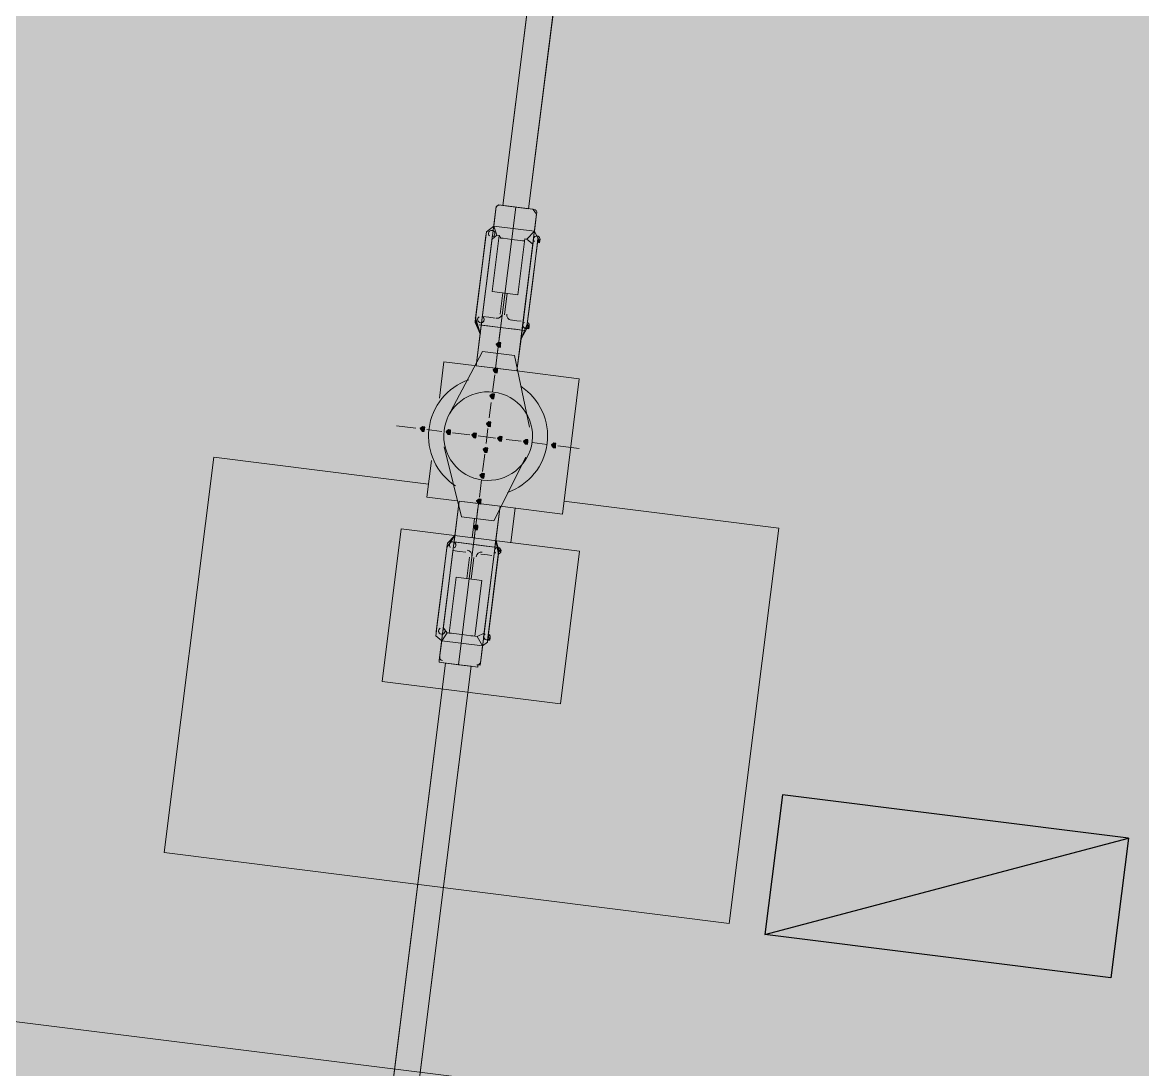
# Model space of a CAD drawing. Header units: metres. Extents: x -4 to 509425, y 7549 to 4732445.
# Drawn here: x 476033.783 to 476038.163, y 4719736.503 to 4719740.598 of the extents above; entities that cross this region are included whole.
import ezdxf

# ---------------------------------------------------------------- set-up
doc = ezdxf.new("R2010")
doc.units = ezdxf.units.M
doc.header["$LTSCALE"] = 0.01
doc.header["$MEASUREMENT"] = 0
doc.layers.get('0').update_dxf_attribs({"lineweight": 0})
doc.layers.add('_SUBESTACIÓN', color=1, linetype='Continuous')
doc.layers.add('SUBESTACION LA VID', color=253, linetype='Continuous')

# ---------------------------------------------------------------- blocks, each defined once
blk = doc.blocks.new('A$Cfff6051d')
at = {"layer": 'SUBESTACION LA VID', "transparency": 33554687}
h = blk.add_hatch(color=256, dxfattribs=at)
h.dxf.hatch_style = 2
h.paths.add_polyline_path([(476035.653, 4719739.3366), (476035.654, 4719739.345), (476035.6456, 4719739.346), (476035.6362, 4719739.3387), (476035.6435, 4719739.3292), (476035.6519, 4719739.3282)])
h = blk.add_hatch(color=256, dxfattribs=at)
h.dxf.hatch_style = 2
h.paths.add_polyline_path([(476035.6403, 4719739.2358), (476035.6414, 4719739.2442), (476035.633, 4719739.2452), (476035.6235, 4719739.2379), (476035.6309, 4719739.2284), (476035.6393, 4719739.2274)])
h = blk.add_hatch(color=256, dxfattribs=at)
h.dxf.hatch_style = 2
h.paths.add_polyline_path([(476035.6277, 4719739.135), (476035.6288, 4719739.1434), (476035.6204, 4719739.1444), (476035.6109, 4719739.1371), (476035.6183, 4719739.1276), (476035.6267, 4719739.1266)])
h = blk.add_hatch(color=256, dxfattribs=at)
h.dxf.hatch_style = 2
h.paths.add_polyline_path([(476035.3557, 4719739.007), (476035.3567, 4719739.0154), (476035.3483, 4719739.0164), (476035.3389, 4719739.0091), (476035.3462, 4719738.9996), (476035.3546, 4719738.9986)])
h = blk.add_hatch(color=256, dxfattribs=at)
h.dxf.hatch_style = 2
h.paths.add_polyline_path([(476035.614, 4719739.0258), (476035.6151, 4719739.0342), (476035.6067, 4719739.0352), (476035.5972, 4719739.0279), (476035.6046, 4719739.0184), (476035.613, 4719739.0174)])
h = blk.add_hatch(color=256, dxfattribs=at)
h.dxf.hatch_style = 2
h.paths.add_polyline_path([(476035.4565, 4719738.9943), (476035.4575, 4719739.0027), (476035.4491, 4719739.0038), (476035.4397, 4719738.9964), (476035.447, 4719738.987), (476035.4554, 4719738.9859)])
h = blk.add_hatch(color=256, dxfattribs=at)
h.dxf.hatch_style = 2
h.paths.add_polyline_path([(476035.5573, 4719738.9817), (476035.5584, 4719738.9901), (476035.55, 4719738.9912), (476035.5405, 4719738.9838), (476035.5478, 4719738.9743), (476035.5562, 4719738.9733)])
h = blk.add_hatch(color=256, dxfattribs=at)
h.dxf.hatch_style = 2
h.paths.add_polyline_path([(476035.6581, 4719738.9691), (476035.6592, 4719738.9775), (476035.6508, 4719738.9785), (476035.6413, 4719738.9712), (476035.6486, 4719738.9617), (476035.657, 4719738.9607)])
h = blk.add_hatch(color=256, dxfattribs=at)
h.dxf.hatch_style = 2
h.paths.add_polyline_path([(476035.7589, 4719738.9564), (476035.76, 4719738.9648), (476035.7516, 4719738.9659), (476035.7421, 4719738.9585), (476035.7495, 4719738.9491), (476035.7579, 4719738.948)])
h = blk.add_hatch(color=256, dxfattribs=at)
h.dxf.hatch_style = 2
h.paths.add_polyline_path([(476035.6014, 4719738.925), (476035.6024, 4719738.9334), (476035.594, 4719738.9344), (476035.5846, 4719738.9271), (476035.5919, 4719738.9176), (476035.6003, 4719738.9166)])
h = blk.add_hatch(color=256, dxfattribs=at)
h.dxf.hatch_style = 2
h.paths.add_polyline_path([(476035.8681, 4719738.9427), (476035.8692, 4719738.9511), (476035.8608, 4719738.9522), (476035.8513, 4719738.9448), (476035.8587, 4719738.9354), (476035.8671, 4719738.9343)])
h = blk.add_hatch(color=256, dxfattribs=at)
h.dxf.hatch_style = 2
h.paths.add_polyline_path([(476035.5887, 4719738.8242), (476035.5898, 4719738.8326), (476035.5814, 4719738.8336), (476035.5719, 4719738.8263), (476035.5793, 4719738.8168), (476035.5877, 4719738.8158)])
h = blk.add_hatch(color=256, dxfattribs=at)
h.dxf.hatch_style = 2
h.paths.add_polyline_path([(476035.5761, 4719738.7234), (476035.5772, 4719738.7318), (476035.5688, 4719738.7328), (476035.5593, 4719738.7255), (476035.5667, 4719738.716), (476035.5751, 4719738.715)])
h = blk.add_hatch(color=256, dxfattribs=at)
h.dxf.hatch_style = 2
h.paths.add_polyline_path([(476035.5635, 4719738.6226), (476035.5645, 4719738.631), (476035.5561, 4719738.632), (476035.5467, 4719738.6247), (476035.554, 4719738.6152), (476035.5624, 4719738.6142)])
h = blk.add_hatch(color=256, dxfattribs=at)
h.dxf.hatch_style = 2
edge = h.paths.add_edge_path()
edge.add_spline(control_points=[(476036.7549, 4719737.5773), (476036.7549, 4719737.5773), (476038.1074, 4719737.4077), (476038.1074, 4719737.4077), (476038.1074, 4719737.4077), (476036.6865, 4719737.0313), (476036.6865, 4719737.0313), (476036.6865, 4719737.0313), (476036.7549, 4719737.5773), (476036.7549, 4719737.5773)], knot_values=[0, 0, 0, 0, 1, 1, 1, 2, 2, 2, 3, 3, 3, 3], degree=3, periodic=0)
edge = h.paths.add_edge_path()
edge.add_spline(control_points=[(476038.1074, 4719737.4077), (476038.1074, 4719737.4077), (476036.6865, 4719737.0313), (476036.6865, 4719737.0313), (476036.6865, 4719737.0313), (476038.0389, 4719736.8617), (476038.0389, 4719736.8617), (476038.0389, 4719736.8617), (476038.1074, 4719737.4077), (476038.1074, 4719737.4077)], knot_values=[0, 0, 0, 0, 1, 1, 1, 2, 2, 2, 3, 3, 3, 3], degree=3, periodic=0)
at = {"layer": 'SUBESTACION LA VID', "lineweight": 15}
for p, q in [((476035.6616, 4719739.8816), (476036.3935, 4719745.7198)), ((476035.7624, 4719739.8689), (476036.4943, 4719745.7072)), ((476072.0569, 4719731.8887), (475974.5206, 4719744.1168)), ((476035.7792, 4719739.8668), (476035.6448, 4719739.8837)), ((476035.5543, 4719739.4343), (476035.5964, 4719739.7703)), ((476035.6216, 4719739.7671), (476035.5795, 4719739.4311)), ((476035.6195, 4719739.7503), (476035.6384, 4719739.765)), ((476035.7791, 4719739.7303), (476035.756, 4719739.7503)), ((476035.7991, 4719739.7534), (476035.7855, 4719739.7807)), ((476035.7812, 4719739.7471), (476035.7391, 4719739.4111)), ((476035.7559, 4719739.409), (476035.798, 4719739.745)), ((476035.6509, 4719739.4563), (476035.6615, 4719739.5403)), ((476035.6677, 4719739.4542), (476035.6783, 4719739.5382)), ((476035.5533, 4719739.4259), (476035.5732, 4719739.3807)), ((476035.6551, 4719739.4216), (476035.6477, 4719739.3628)), ((476035.7549, 4719739.4006), (476035.7328, 4719739.3607)), ((476035.5816, 4719739.3114), (476035.4471, 4719739.0552)), ((476035.7076, 4719739.2956), (476035.5816, 4719739.3114)), ((476035.6425, 4719739.3208), (476035.6341, 4719739.2536)), ((476035.7076, 4719739.2956), (476035.7663, 4719739.0152)), ((476035.6298, 4719739.22), (476035.6214, 4719739.1528)), ((476035.6162, 4719739.1108), (476035.6088, 4719739.052)), ((476035.3221, 4719739.0112), (476035.2465, 4719739.0207)), ((476035.4229, 4719738.9985), (476035.3641, 4719739.0059)), ((476035.6035, 4719739.01), (476035.5961, 4719738.9512)), ((476035.5321, 4719738.9849), (476035.4649, 4719738.9933)), ((476035.6329, 4719738.9722), (476035.5657, 4719738.9806)), ((476035.7337, 4719738.9596), (476035.6749, 4719738.967)), ((476035.5005, 4719738.6646), (476035.4323, 4719738.9376)), ((476035.8345, 4719738.9469), (476035.7757, 4719738.9543)), ((476035.9605, 4719738.9311), (476035.8765, 4719738.9417)), ((476035.5909, 4719738.9092), (476035.5825, 4719738.842)), ((476035.6265, 4719738.6488), (476035.7515, 4719738.8976)), ((476035.5782, 4719738.8084), (476035.5698, 4719738.7412)), ((476035.5645, 4719738.6992), (476035.5572, 4719738.6404)), ((476035.6926, 4719738.5637), (476035.7095, 4719738.6981)), ((476035.6265, 4719738.6488), (476035.5005, 4719738.6646)), ((476035.5414, 4719738.5827), (476035.5509, 4719738.6583)), ((476035.4448, 4719738.5607), (476035.4742, 4719738.5911)), ((476035.5519, 4719738.5984), (476035.5445, 4719738.5396)), ((476035.6464, 4719738.5354), (476035.6338, 4719738.5711)), ((476035.4437, 4719738.5523), (476035.4016, 4719738.2162)), ((476035.4268, 4719738.2131), (476035.4689, 4719738.5491)), ((476035.5864, 4719738.1931), (476035.6285, 4719738.5291)), ((476035.6453, 4719738.527), (476035.6032, 4719738.191)), ((476035.5319, 4719738.5071), (476035.5214, 4719738.4231)), ((476035.5487, 4719738.505), (476035.5382, 4719738.421)), ((476035.4289, 4719738.2299), (476035.4436, 4719738.211)), ((476035.3995, 4719738.1994), (476035.4226, 4719738.1795)), ((476035.5885, 4719738.2099), (476035.5612, 4719738.1962)), ((476034.7664, 4719732.7413), (476035.4373, 4719738.0923)), ((476035.4205, 4719738.0944), (476035.5549, 4719738.0776)), ((476034.8672, 4719732.7287), (476035.5381, 4719738.0797))]:
    blk.add_line(p, q, dxfattribs=at)
at = {"layer": 'SUBESTACION LA VID', "lineweight": 0}
for p, q in [((476035.6616, 4719739.8816), (476035.7624, 4719739.8689)), ((476035.5732, 4719739.3807), (476035.6343, 4719739.8679)), ((476035.5943, 4719739.7535), (476035.5975, 4719739.7787)), ((476035.5954, 4719739.7619), (476035.5975, 4719739.7787)), ((476035.5964, 4719739.7703), (476035.5964, 4719739.7703)), ((476035.7959, 4719739.7282), (476035.7991, 4719739.7534)), ((476035.7959, 4719739.7282), (476035.7991, 4719739.7534)), ((476035.8054, 4719739.7356), (476035.7991, 4719739.7534)), ((476035.8054, 4719739.7356), (476035.7991, 4719739.7534)), ((476035.8054, 4719739.7356), (476035.8064, 4719739.744)), ((476035.8054, 4719739.7356), (476035.8064, 4719739.744)), ((476035.5533, 4719739.4259), (476035.5554, 4719739.4427)), ((476035.5533, 4719739.4259), (476035.5554, 4719739.4427)), ((476035.5533, 4719739.4259), (476035.5543, 4719739.4343)), ((476035.7328, 4719739.3607), (476035.757, 4719739.4174)), ((476035.7549, 4719739.4006), (476035.757, 4719739.4174)), ((476035.7633, 4719739.3996), (476035.7643, 4719739.408)), ((476035.4742, 4719738.5911), (476035.4427, 4719738.5439)), ((476035.6338, 4719738.5711), (476035.5738, 4719738.0923)), ((476035.4448, 4719738.5607), (476035.4427, 4719738.5439)), ((476035.4448, 4719738.5607), (476035.4437, 4719738.5523)), ((476035.6464, 4719738.5354), (476035.6443, 4719738.5186)), ((476035.6464, 4719738.5354), (476035.6443, 4719738.5186)), ((476035.6548, 4719738.5343), (476035.6537, 4719738.5259)), ((476035.4037, 4719738.233), (476035.4006, 4719738.2078)), ((476035.4037, 4719738.233), (476035.4006, 4719738.2078)), ((476035.4027, 4719738.2246), (476035.4006, 4719738.2078)), ((476035.4027, 4719738.2246), (476035.4006, 4719738.2078)), ((476035.4027, 4719738.2246), (476035.4016, 4719738.2162)), ((476035.6053, 4719738.2078), (476035.6022, 4719738.1826)), ((476035.6053, 4719738.2078), (476035.6022, 4719738.1826)), ((476035.6043, 4719738.1994), (476035.6022, 4719738.1826)), ((476035.6043, 4719738.1994), (476035.6022, 4719738.1826)), ((476035.6116, 4719738.1899), (476035.6106, 4719738.1815))]:
    blk.add_line(p, q, dxfattribs=at)
at = {"layer": 'SUBESTACION LA VID', "lineweight": 15}
for points in [[(476035.6616, 4719739.8816), (476035.7624, 4719739.8689), (476036.4943, 4719745.7072), (476036.3935, 4719745.7198), (476035.6616, 4719739.8816)], [(476035.712, 4719739.8753), (476035.6448, 4719739.8837), (476035.6353, 4719739.8763), (476035.6343, 4719739.8679), (476035.6259, 4719739.8007), (476035.5975, 4719739.7787), (476035.5964, 4719739.7703), (476035.5954, 4719739.7619), (476035.5943, 4719739.7535), (476035.5754, 4719739.6023), (476035.5554, 4719739.4427), (476035.5543, 4719739.4343), (476035.5533, 4719739.4259), (476035.5732, 4719739.3807), (476035.5574, 4719739.2547), (476035.633, 4719739.2452), (476035.712, 4719739.8753)], [(476035.6343, 4719739.8679), (476035.6259, 4719739.8007), (476035.7855, 4719739.7807), (476035.7939, 4719739.8479)], [(476035.712, 4719739.8753), (476035.7792, 4719739.8668), (476035.7865, 4719739.8574), (476035.7939, 4719739.8479), (476035.7855, 4719739.7807), (476035.7991, 4719739.7534), (476035.8064, 4719739.744), (476035.8054, 4719739.7356), (476035.797, 4719739.7366), (476035.7959, 4719739.7282), (476035.777, 4719739.577), (476035.757, 4719739.4174), (476035.7643, 4719739.408), (476035.7633, 4719739.3996), (476035.7549, 4719739.4006), (476035.7328, 4719739.3607), (476035.717, 4719739.2347), (476035.633, 4719739.2452), (476035.712, 4719739.8753)], [(476035.7855, 4719739.7807), (476035.756, 4719739.7503), (476035.7476, 4719739.7513), (476035.7466, 4719739.7429), (476035.7382, 4719739.744), (476035.7298, 4719739.745), (476035.6962, 4719739.7493), (476035.6626, 4719739.7535), (476035.6542, 4719739.7545), (476035.6468, 4719739.764), (476035.6384, 4719739.765), (476035.6259, 4719739.8007), (476035.5975, 4719739.7787)], [(476035.7476, 4719739.7513), (476035.7203, 4719739.5329), (476035.6195, 4719739.5456), (476035.6468, 4719739.764)], [(476035.5816, 4719739.4479), (476035.6068, 4719739.4448), (476035.632, 4719739.4416)], [(476035.717, 4719739.2347), (476035.737, 4719739.3943), (476035.5774, 4719739.4143), (476035.5574, 4719739.2547), (476035.717, 4719739.2347)], [(476035.569, 4719739.4154), (476035.6026, 4719739.4112), (476035.6614, 4719739.4038)], [(476035.7454, 4719739.3933), (476035.7118, 4719739.3975), (476035.6614, 4719739.4038)], [(476035.7328, 4719739.429), (476035.716, 4719739.4311), (476035.6908, 4719739.4342)], [(476035.4135, 4719739.1277), (476035.4314, 4719739.2705), (476035.549, 4719739.2558)], [(476035.717, 4719739.2347), (476035.9606, 4719739.2042), (476035.8943, 4719738.6749), (476035.6507, 4719738.7055)], [(476035.9006, 4719738.7253), (476036.7406, 4719738.62), (476036.5468, 4719737.0744), (476034.3376, 4719737.3514), (476034.5313, 4719738.897), (476035.3714, 4719738.7917)], [(476035.4826, 4719738.7266), (476035.365, 4719738.7413), (476035.3829, 4719738.8841)], [(476035.4877, 4719738.086), (476035.4205, 4719738.0944), (476035.4121, 4719738.0955), (476035.4131, 4719738.1039), (476035.4142, 4719738.1123), (476035.4226, 4719738.1795), (476035.3995, 4719738.1994), (476035.4006, 4719738.2078), (476035.4016, 4719738.2162), (476035.4027, 4719738.2246), (476035.4037, 4719738.233), (476035.4227, 4719738.3842), (476035.4427, 4719738.5439), (476035.4437, 4719738.5523), (476035.4448, 4719738.5607), (476035.4742, 4719738.5911), (476035.4911, 4719738.7255), (476035.5667, 4719738.716), (476035.4877, 4719738.086)], [(476035.4911, 4719738.7255), (476035.471, 4719738.5659), (476035.6306, 4719738.5459), (476035.6507, 4719738.7055), (476035.4911, 4719738.7255)], [(476035.4877, 4719738.086), (476035.5549, 4719738.0776), (476035.5633, 4719738.0765), (476035.5643, 4719738.0849), (476035.5727, 4719738.0839), (476035.5738, 4719738.0923), (476035.5822, 4719738.1595), (476035.6011, 4719738.1742), (476035.6022, 4719738.1826), (476035.6106, 4719738.1815), (476035.6116, 4719738.1899), (476035.6127, 4719738.1983), (476035.6043, 4719738.1994), (476035.6053, 4719738.2078), (476035.6243, 4719738.359), (476035.6443, 4719738.5186), (476035.6537, 4719738.5259), (476035.6548, 4719738.5343), (476035.6464, 4719738.5354), (476035.6338, 4719738.5711), (476035.6507, 4719738.7055), (476035.5667, 4719738.716), (476035.4877, 4719738.086)], [(476035.8866, 4719737.9336), (476035.1894, 4719738.021), (476035.2642, 4719738.6174), (476035.9614, 4719738.53), (476035.8866, 4719737.9336)], [(476035.4542, 4719738.568), (476035.4878, 4719738.5638), (476035.5466, 4719738.5564)], [(476035.4668, 4719738.5323), (476035.492, 4719738.5291), (476035.5172, 4719738.526)], [(476035.6306, 4719738.5459), (476035.597, 4719738.5501), (476035.5466, 4719738.5564)], [(476035.618, 4719738.5133), (476035.6012, 4719738.5154), (476035.576, 4719738.5186)], [(476035.452, 4719738.2099), (476035.4794, 4719738.4283), (476035.5802, 4719738.4157), (476035.5528, 4719738.1973)], [(476035.5738, 4719738.0923), (476035.5822, 4719738.1595), (476035.4226, 4719738.1795), (476035.4142, 4719738.1123)], [(476035.4226, 4719738.1795), (476035.4436, 4719738.211), (476035.452, 4719738.2099), (476035.4604, 4719738.2089), (476035.4688, 4719738.2078), (476035.5024, 4719738.2036), (476035.536, 4719738.1994), (476035.5444, 4719738.1983), (476035.5528, 4719738.1973), (476035.5612, 4719738.1962), (476035.5822, 4719738.1595), (476035.6011, 4719738.1742)], [(476034.7664, 4719732.7413), (476034.8672, 4719732.7287), (476035.5381, 4719738.0797), (476035.4373, 4719738.0923), (476034.7664, 4719732.7413)], [(476038.0389, 4719736.8617), (476036.6865, 4719737.0313), (476036.7549, 4719737.5773), (476038.1074, 4719737.4077), (476038.0389, 4719736.8617)]]:
    blk.add_lwpolyline(points, dxfattribs=at)
at = {"layer": 'SUBESTACION LA VID', "lineweight": 0}
for points in [[(476035.5574, 4719739.2547), (476035.6343, 4719739.8679), (476035.5732, 4719739.3807)], [(476035.717, 4719739.2347), (476035.7939, 4719739.8479), (476035.7328, 4719739.3607), (476035.7939, 4719739.8479)], [(476035.5943, 4719739.7535), (476035.5975, 4719739.7787), (476035.5554, 4719739.4427)], [(476035.5754, 4719739.6023), (476035.5975, 4719739.7787), (476035.5943, 4719739.7535)], [(476035.5954, 4719739.7619), (476035.5964, 4719739.7703), (476035.5954, 4719739.7619), (476035.5975, 4719739.7787)], [(476035.7959, 4719739.7282), (476035.7991, 4719739.7534), (476035.797, 4719739.7366)], [(476035.5543, 4719739.4343), (476035.5533, 4719739.4259), (476035.5554, 4719739.4427)], [(476035.5533, 4719739.4259), (476035.5543, 4719739.4343), (476035.5533, 4719739.4259)], [(476035.7328, 4719739.3607), (476035.757, 4719739.4174), (476035.7328, 4719739.3607)], [(476035.757, 4719739.4174), (476035.7633, 4719739.3996), (476035.7643, 4719739.408), (476035.7633, 4719739.3996)], [(476035.4911, 4719738.7255), (476035.4131, 4719738.1039), (476035.4742, 4719738.5911), (476035.4142, 4719738.1123)], [(476035.6507, 4719738.7055), (476035.5727, 4719738.0839), (476035.6338, 4719738.5711)], [(476035.4742, 4719738.5911), (476035.4427, 4719738.5439), (476035.4742, 4719738.5911)], [(476035.4427, 4719738.5439), (476035.4448, 4719738.5607), (476035.4437, 4719738.5523), (476035.4448, 4719738.5607)], [(476035.6537, 4719738.5259), (476035.6464, 4719738.5354), (476035.6443, 4719738.5186)], [(476035.6548, 4719738.5343), (476035.6537, 4719738.5259), (476035.6548, 4719738.5343)], [(476035.6443, 4719738.5186), (476035.6011, 4719738.1742), (476035.6243, 4719738.359)], [(476035.4027, 4719738.2246), (476035.4006, 4719738.2078), (476035.4027, 4719738.2246), (476035.4006, 4719738.2078)], [(476035.6127, 4719738.1983), (476035.6106, 4719738.1815), (476035.6043, 4719738.1994), (476035.6022, 4719738.1826)]]:
    blk.add_lwpolyline(points, dxfattribs=at)
at = {"layer": 'SUBESTACION LA VID'}
for points in [[(476035.653, 4719739.3366), (476035.654, 4719739.345), (476035.6456, 4719739.346), (476035.6362, 4719739.3387), (476035.6435, 4719739.3292), (476035.6519, 4719739.3282)], [(476035.6403, 4719739.2358), (476035.6414, 4719739.2442), (476035.633, 4719739.2452), (476035.6235, 4719739.2379), (476035.6309, 4719739.2284), (476035.6393, 4719739.2274)], [(476035.6277, 4719739.135), (476035.6288, 4719739.1434), (476035.6204, 4719739.1444), (476035.6109, 4719739.1371), (476035.6183, 4719739.1276), (476035.6267, 4719739.1266)], [(476035.3557, 4719739.007), (476035.3567, 4719739.0154), (476035.3483, 4719739.0164), (476035.3389, 4719739.0091), (476035.3462, 4719738.9996), (476035.3546, 4719738.9986)], [(476035.614, 4719739.0258), (476035.6151, 4719739.0342), (476035.6067, 4719739.0352), (476035.5972, 4719739.0279), (476035.6046, 4719739.0184), (476035.613, 4719739.0174)], [(476035.4565, 4719738.9943), (476035.4575, 4719739.0027), (476035.4491, 4719739.0038), (476035.4397, 4719738.9964), (476035.447, 4719738.987), (476035.4554, 4719738.9859)], [(476035.5573, 4719738.9817), (476035.5584, 4719738.9901), (476035.55, 4719738.9912), (476035.5405, 4719738.9838), (476035.5478, 4719738.9743), (476035.5562, 4719738.9733)], [(476035.6581, 4719738.9691), (476035.6592, 4719738.9775), (476035.6508, 4719738.9785), (476035.6413, 4719738.9712), (476035.6486, 4719738.9617), (476035.657, 4719738.9607)], [(476035.7589, 4719738.9564), (476035.76, 4719738.9648), (476035.7516, 4719738.9659), (476035.7421, 4719738.9585), (476035.7495, 4719738.9491), (476035.7579, 4719738.948)], [(476035.6014, 4719738.925), (476035.6024, 4719738.9334), (476035.594, 4719738.9344), (476035.5846, 4719738.9271), (476035.5919, 4719738.9176), (476035.6003, 4719738.9166)], [(476035.8681, 4719738.9427), (476035.8692, 4719738.9511), (476035.8608, 4719738.9522), (476035.8513, 4719738.9448), (476035.8587, 4719738.9354), (476035.8671, 4719738.9343)], [(476035.5887, 4719738.8242), (476035.5898, 4719738.8326), (476035.5814, 4719738.8336), (476035.5719, 4719738.8263), (476035.5793, 4719738.8168), (476035.5877, 4719738.8158)], [(476035.5761, 4719738.7234), (476035.5772, 4719738.7318), (476035.5688, 4719738.7328), (476035.5593, 4719738.7255), (476035.5667, 4719738.716), (476035.5751, 4719738.715)], [(476035.5635, 4719738.6226), (476035.5645, 4719738.631), (476035.5561, 4719738.632), (476035.5467, 4719738.6247), (476035.554, 4719738.6152), (476035.5624, 4719738.6142)]]:
    blk.add_lwpolyline(points, close=True, dxfattribs=at)
at = {"layer": 'SUBESTACION LA VID', "lineweight": 0}
for points in [[(476035.653, 4719739.3366), (476035.654, 4719739.345), (476035.6456, 4719739.346), (476035.6362, 4719739.3387), (476035.6435, 4719739.3292), (476035.6519, 4719739.3282)], [(476035.6403, 4719739.2358), (476035.6414, 4719739.2442), (476035.633, 4719739.2452), (476035.6235, 4719739.2379), (476035.6309, 4719739.2284), (476035.6393, 4719739.2274)], [(476035.6277, 4719739.135), (476035.6288, 4719739.1434), (476035.6204, 4719739.1444), (476035.6109, 4719739.1371), (476035.6183, 4719739.1276), (476035.6267, 4719739.1266)], [(476035.3557, 4719739.007), (476035.3567, 4719739.0154), (476035.3483, 4719739.0164), (476035.3389, 4719739.0091), (476035.3462, 4719738.9996), (476035.3546, 4719738.9986)], [(476035.614, 4719739.0258), (476035.6151, 4719739.0342), (476035.6067, 4719739.0352), (476035.5972, 4719739.0279), (476035.6046, 4719739.0184), (476035.613, 4719739.0174)], [(476035.4565, 4719738.9943), (476035.4575, 4719739.0027), (476035.4491, 4719739.0038), (476035.4397, 4719738.9964), (476035.447, 4719738.987), (476035.4554, 4719738.9859)], [(476035.5573, 4719738.9817), (476035.5584, 4719738.9901), (476035.55, 4719738.9912), (476035.5405, 4719738.9838), (476035.5478, 4719738.9743), (476035.5562, 4719738.9733)], [(476035.6581, 4719738.9691), (476035.6592, 4719738.9775), (476035.6508, 4719738.9785), (476035.6413, 4719738.9712), (476035.6486, 4719738.9617), (476035.657, 4719738.9607)], [(476035.7589, 4719738.9564), (476035.76, 4719738.9648), (476035.7516, 4719738.9659), (476035.7421, 4719738.9585), (476035.7495, 4719738.9491), (476035.7579, 4719738.948)], [(476035.6014, 4719738.925), (476035.6024, 4719738.9334), (476035.594, 4719738.9344), (476035.5846, 4719738.9271), (476035.5919, 4719738.9176), (476035.6003, 4719738.9166)], [(476035.8681, 4719738.9427), (476035.8692, 4719738.9511), (476035.8608, 4719738.9522), (476035.8513, 4719738.9448), (476035.8587, 4719738.9354), (476035.8671, 4719738.9343)], [(476035.5887, 4719738.8242), (476035.5898, 4719738.8326), (476035.5814, 4719738.8336), (476035.5719, 4719738.8263), (476035.5793, 4719738.8168), (476035.5877, 4719738.8158)], [(476035.5761, 4719738.7234), (476035.5772, 4719738.7318), (476035.5688, 4719738.7328), (476035.5593, 4719738.7255), (476035.5667, 4719738.716), (476035.5751, 4719738.715)], [(476035.5635, 4719738.6226), (476035.5645, 4719738.631), (476035.5561, 4719738.632), (476035.5467, 4719738.6247), (476035.554, 4719738.6152), (476035.5624, 4719738.6142)]]:
    blk.add_lwpolyline(points, close=True, dxfattribs=at)
at = {"layer": 'SUBESTACION LA VID', "lineweight": 15}
for points, knots in [([(476035.649, 4719739.8832), (476035.6456, 4719739.8836), (476035.6423, 4719739.8827), (476035.6396, 4719739.8806), (476035.6369, 4719739.8785), (476035.6352, 4719739.8755), (476035.6348, 4719739.8721)], [0, 0, 0, 0, 1, 1, 1, 2, 2, 2, 2]), ([(476035.6195, 4719739.7845), (476035.6141, 4719739.7851), (476035.6089, 4719739.7823), (476035.6065, 4719739.7774), (476035.6042, 4719739.7725), (476035.6052, 4719739.7666), (476035.6091, 4719739.7628)], [0, 0, 0, 0, 1, 1, 1, 2, 2, 2, 2]), ([(476035.6306, 4719739.7703), (476035.6314, 4719739.7772), (476035.6265, 4719739.7836), (476035.6195, 4719739.7845), (476035.6126, 4719739.7853), (476035.6062, 4719739.7804), (476035.6054, 4719739.7734)], [0, 0, 0, 0, 1, 1, 1, 2, 2, 2, 2]), ([(476035.6244, 4719739.7609), (476035.6291, 4719739.7636), (476035.6315, 4719739.7691), (476035.6304, 4719739.7744), (476035.6293, 4719739.7797), (476035.6249, 4719739.7838), (476035.6195, 4719739.7845)], [0, 0, 0, 0, 1, 1, 1, 2, 2, 2, 2]), ([(476035.796, 4719739.7624), (476035.7905, 4719739.763), (476035.7853, 4719739.7602), (476035.7829, 4719739.7553), (476035.7806, 4719739.7504), (476035.7816, 4719739.7445), (476035.7855, 4719739.7407)], [0, 0, 0, 0, 1, 1, 1, 2, 2, 2, 2]), ([(476035.807, 4719739.7482), (476035.8078, 4719739.7551), (476035.8029, 4719739.7615), (476035.796, 4719739.7624), (476035.789, 4719739.7632), (476035.7826, 4719739.7583), (476035.7818, 4719739.7513)], [0, 0, 0, 0, 1, 1, 1, 2, 2, 2, 2]), ([(476035.8008, 4719739.7388), (476035.8055, 4719739.7415), (476035.8079, 4719739.747), (476035.8068, 4719739.7523), (476035.8057, 4719739.7576), (476035.8014, 4719739.7617), (476035.7959, 4719739.7624)], [0, 0, 0, 0, 1, 1, 1, 2, 2, 2, 2]), ([(476035.5694, 4719739.4468), (476035.5647, 4719739.4441), (476035.5623, 4719739.4386), (476035.5634, 4719739.4333), (476035.5645, 4719739.428), (476035.5689, 4719739.4239), (476035.5743, 4719739.4233)], [0, 0, 0, 0, 1, 1, 1, 2, 2, 2, 2]), ([(476035.5743, 4719739.4233), (476035.5797, 4719739.4226), (476035.5849, 4719739.4254), (476035.5873, 4719739.4303), (476035.5896, 4719739.4352), (476035.5886, 4719739.4411), (476035.5847, 4719739.4449)], [0, 0, 0, 0, 1, 1, 1, 2, 2, 2, 2]), ([(476035.5632, 4719739.4374), (476035.5624, 4719739.4305), (476035.5673, 4719739.4241), (476035.5743, 4719739.4233), (476035.5812, 4719739.4224), (476035.5876, 4719739.4273), (476035.5884, 4719739.4343)], [0, 0, 0, 0, 1, 1, 1, 2, 2, 2, 2]), ([(476035.7458, 4719739.4247), (476035.7411, 4719739.422), (476035.7387, 4719739.4165), (476035.7398, 4719739.4112), (476035.7409, 4719739.4059), (476035.7453, 4719739.4018), (476035.7507, 4719739.4011)], [0, 0, 0, 0, 1, 1, 1, 2, 2, 2, 2]), ([(476035.7396, 4719739.4153), (476035.7388, 4719739.4084), (476035.7437, 4719739.402), (476035.7507, 4719739.4011), (476035.7576, 4719739.4003), (476035.764, 4719739.4052), (476035.7648, 4719739.4122)], [0, 0, 0, 0, 1, 1, 1, 2, 2, 2, 2]), ([(476035.7507, 4719739.4011), (476035.7561, 4719739.4005), (476035.7613, 4719739.4033), (476035.7637, 4719739.4082), (476035.766, 4719739.4131), (476035.765, 4719739.419), (476035.7612, 4719739.4228)], [0, 0, 0, 0, 1, 1, 1, 2, 2, 2, 2]), ([(476035.5283, 4719739.2003), (476035.4443, 4719739.1714), (476035.3841, 4719739.0972), (476035.373, 4719739.0091), (476035.362, 4719738.9209), (476035.402, 4719738.8342), (476035.4763, 4719738.7854)], [0, 0, 0, 0, 1, 1, 1, 2, 2, 2, 2]), ([(476035.4318, 4719739.0017), (476035.4199, 4719738.9066), (476035.4873, 4719738.8198), (476035.5824, 4719738.8079), (476035.6776, 4719738.796), (476035.7643, 4719738.8634), (476035.7762, 4719738.9585), (476035.7882, 4719739.0536), (476035.7207, 4719739.1404), (476035.6256, 4719739.1523), (476035.5305, 4719739.1642), (476035.4437, 4719739.0968), (476035.4318, 4719739.0017)], [0, 0, 0, 0, 1, 1, 1, 2, 2, 2, 3, 3, 3, 4, 4, 4, 4]), ([(476035.6797, 4719738.7599), (476035.7637, 4719738.7888), (476035.824, 4719738.863), (476035.835, 4719738.9511), (476035.8461, 4719739.0393), (476035.806, 4719739.1261), (476035.7317, 4719739.1748)], [0, 0, 0, 0, 1, 1, 1, 2, 2, 2, 2]), ([(476035.4668, 4719738.5664), (476035.4614, 4719738.5671), (476035.4562, 4719738.5642), (476035.4538, 4719738.5593), (476035.4515, 4719738.5544), (476035.4525, 4719738.5486), (476035.4563, 4719738.5448)], [0, 0, 0, 0, 1, 1, 1, 2, 2, 2, 2]), ([(476035.4779, 4719738.5522), (476035.4787, 4719738.5592), (476035.4738, 4719738.5655), (476035.4668, 4719738.5664), (476035.4599, 4719738.5673), (476035.4535, 4719738.5624), (476035.4527, 4719738.5554)], [0, 0, 0, 0, 1, 1, 1, 2, 2, 2, 2]), ([(476035.4717, 4719738.5428), (476035.4764, 4719738.5456), (476035.4788, 4719738.551), (476035.4777, 4719738.5564), (476035.4766, 4719738.5617), (476035.4722, 4719738.5657), (476035.4668, 4719738.5664)], [0, 0, 0, 0, 1, 1, 1, 2, 2, 2, 2]), ([(476035.6432, 4719738.5443), (476035.6378, 4719738.545), (476035.6326, 4719738.5421), (476035.6302, 4719738.5372), (476035.6279, 4719738.5323), (476035.6289, 4719738.5265), (476035.6328, 4719738.5226)], [0, 0, 0, 0, 1, 1, 1, 2, 2, 2, 2]), ([(476035.6543, 4719738.5301), (476035.6551, 4719738.5371), (476035.6502, 4719738.5434), (476035.6432, 4719738.5443), (476035.6363, 4719738.5452), (476035.6299, 4719738.5402), (476035.6291, 4719738.5333)], [0, 0, 0, 0, 1, 1, 1, 2, 2, 2, 2]), ([(476035.6481, 4719738.5207), (476035.6528, 4719738.5235), (476035.6552, 4719738.5289), (476035.6541, 4719738.5342), (476035.653, 4719738.5396), (476035.6486, 4719738.5436), (476035.6432, 4719738.5443)], [0, 0, 0, 0, 1, 1, 1, 2, 2, 2, 2]), ([(476035.4167, 4719738.2288), (476035.412, 4719738.226), (476035.4096, 4719738.2206), (476035.4107, 4719738.2153), (476035.4118, 4719738.2099), (476035.4161, 4719738.2059), (476035.4216, 4719738.2052)], [0, 0, 0, 0, 1, 1, 1, 2, 2, 2, 2]), ([(476035.4105, 4719738.2194), (476035.4097, 4719738.2124), (476035.4146, 4719738.2061), (476035.4216, 4719738.2052), (476035.4285, 4719738.2043), (476035.4349, 4719738.2093), (476035.4357, 4719738.2162)], [0, 0, 0, 0, 1, 1, 1, 2, 2, 2, 2]), ([(476035.4215, 4719738.2052), (476035.427, 4719738.2045), (476035.4322, 4719738.2074), (476035.4346, 4719738.2123), (476035.4369, 4719738.2172), (476035.4359, 4719738.223), (476035.432, 4719738.2269)], [0, 0, 0, 0, 1, 1, 1, 2, 2, 2, 2]), ([(476035.5932, 4719738.2067), (476035.5884, 4719738.2039), (476035.586, 4719738.1985), (476035.5871, 4719738.1931), (476035.5882, 4719738.1878), (476035.5926, 4719738.1838), (476035.598, 4719738.1831)], [0, 0, 0, 0, 1, 1, 1, 2, 2, 2, 2]), ([(476035.5869, 4719738.1973), (476035.5861, 4719738.1903), (476035.591, 4719738.184), (476035.598, 4719738.1831), (476035.6049, 4719738.1822), (476035.6113, 4719738.1871), (476035.6121, 4719738.1941)], [0, 0, 0, 0, 1, 1, 1, 2, 2, 2, 2]), ([(476035.598, 4719738.1831), (476035.6034, 4719738.1824), (476035.6086, 4719738.1853), (476035.611, 4719738.1902), (476035.6133, 4719738.1951), (476035.6123, 4719738.2009), (476035.6084, 4719738.2047)], [0, 0, 0, 0, 1, 1, 1, 2, 2, 2, 2]), ([(476035.5601, 4719738.0854), (476035.5635, 4719738.085), (476035.5668, 4719738.0859), (476035.5695, 4719738.088), (476035.5722, 4719738.0901), (476035.5739, 4719738.0931), (476035.5743, 4719738.0965)], [0, 0, 0, 0, 1, 1, 1, 2, 2, 2, 2])]:
    blk.add_open_spline(points, degree=3, knots=knots, dxfattribs=at)
for points in [[(476035.7944, 4719739.8521), (476035.7953, 4719739.8591), (476035.7903, 4719739.8654), (476035.7834, 4719739.8663)], [(476035.6362, 4719739.4411), (476035.6478, 4719739.4396), (476035.6584, 4719739.4478), (476035.6599, 4719739.4594)], [(476035.6767, 4719739.4573), (476035.6752, 4719739.4457), (476035.6834, 4719739.4352), (476035.695, 4719739.4337)], [(476035.5409, 4719738.5102), (476035.5423, 4719738.5218), (476035.5341, 4719738.5324), (476035.5225, 4719738.5338)], [(476035.5813, 4719738.5265), (476035.5697, 4719738.5279), (476035.5591, 4719738.5197), (476035.5577, 4719738.5081)], [(476035.4147, 4719738.1165), (476035.4138, 4719738.1095), (476035.4188, 4719738.1032), (476035.4257, 4719738.1023)]]:
    blk.add_open_spline(points, degree=3, dxfattribs=at)
at = {"layer": 'SUBESTACION LA VID'}
for points in [[(476035.5554, 4719739.4427), (476035.5554, 4719739.4427), (476035.5732, 4719739.3807), (476035.5732, 4719739.3807), (476035.5732, 4719739.3807), (476035.5533, 4719739.4259), (476035.5533, 4719739.4259), (476035.5533, 4719739.4259), (476035.5554, 4719739.4427), (476035.5554, 4719739.4427)], [(476035.6443, 4719738.5186), (476035.6443, 4719738.5186), (476035.6338, 4719738.5711), (476035.6338, 4719738.5711), (476035.6338, 4719738.5711), (476035.6464, 4719738.5354), (476035.6464, 4719738.5354), (476035.6464, 4719738.5354), (476035.6443, 4719738.5186), (476035.6443, 4719738.5186)], [(476036.7549, 4719737.5773), (476036.7549, 4719737.5773), (476038.1074, 4719737.4077), (476038.1074, 4719737.4077), (476038.1074, 4719737.4077), (476036.6865, 4719737.0313), (476036.6865, 4719737.0313), (476036.6865, 4719737.0313), (476036.7549, 4719737.5773), (476036.7549, 4719737.5773)], [(476038.1074, 4719737.4077), (476038.1074, 4719737.4077), (476036.6865, 4719737.0313), (476036.6865, 4719737.0313), (476036.6865, 4719737.0313), (476038.0389, 4719736.8617), (476038.0389, 4719736.8617), (476038.0389, 4719736.8617), (476038.1074, 4719737.4077), (476038.1074, 4719737.4077)]]:
    blk.add_open_spline(points, degree=3, knots=[0, 0, 0, 0, 1, 1, 1, 2, 2, 2, 3, 3, 3, 3], dxfattribs=at)
at = {"layer": 'SUBESTACION LA VID', "lineweight": 0}
for points in [[(476035.5554, 4719739.4427), (476035.5554, 4719739.4427), (476035.5732, 4719739.3807), (476035.5732, 4719739.3807), (476035.5732, 4719739.3807), (476035.5533, 4719739.4259), (476035.5533, 4719739.4259), (476035.5533, 4719739.4259), (476035.5554, 4719739.4427), (476035.5554, 4719739.4427)], [(476035.6443, 4719738.5186), (476035.6443, 4719738.5186), (476035.6338, 4719738.5711), (476035.6338, 4719738.5711), (476035.6338, 4719738.5711), (476035.6464, 4719738.5354), (476035.6464, 4719738.5354), (476035.6464, 4719738.5354), (476035.6443, 4719738.5186), (476035.6443, 4719738.5186)], [(476036.7549, 4719737.5773), (476036.7549, 4719737.5773), (476038.1074, 4719737.4077), (476038.1074, 4719737.4077), (476038.1074, 4719737.4077), (476036.6865, 4719737.0313), (476036.6865, 4719737.0313), (476036.6865, 4719737.0313), (476036.7549, 4719737.5773), (476036.7549, 4719737.5773)], [(476038.1074, 4719737.4077), (476038.1074, 4719737.4077), (476036.6865, 4719737.0313), (476036.6865, 4719737.0313), (476036.6865, 4719737.0313), (476038.0389, 4719736.8617), (476038.0389, 4719736.8617), (476038.0389, 4719736.8617), (476038.1074, 4719737.4077), (476038.1074, 4719737.4077)]]:
    blk.add_open_spline(points, degree=3, knots=[0, 0, 0, 0, 1, 1, 1, 2, 2, 2, 3, 3, 3, 3], dxfattribs=at)

msp = doc.modelspace()

# ---------------------------------------------------------------- hatches: boundary and pattern name
at = {"layer": '_SUBESTACIÓN', "transparency": 33554559}
h = msp.add_hatch(color=1, dxfattribs=at)
h.dxf.hatch_style = 1
h.paths.add_polyline_path([(475968.6399, 4719805.825), (476089.9386, 4719790.615), (476078.1686, 4719696.74), (475956.8686, 4719711.9502)])

# ---------------------------------------------------------------- block references
at = {"linetype": 'Continuous'}
msp.add_blockref('A$Cfff6051d', (0, 0), dxfattribs=at)

doc.saveas('drawing.dxf')
